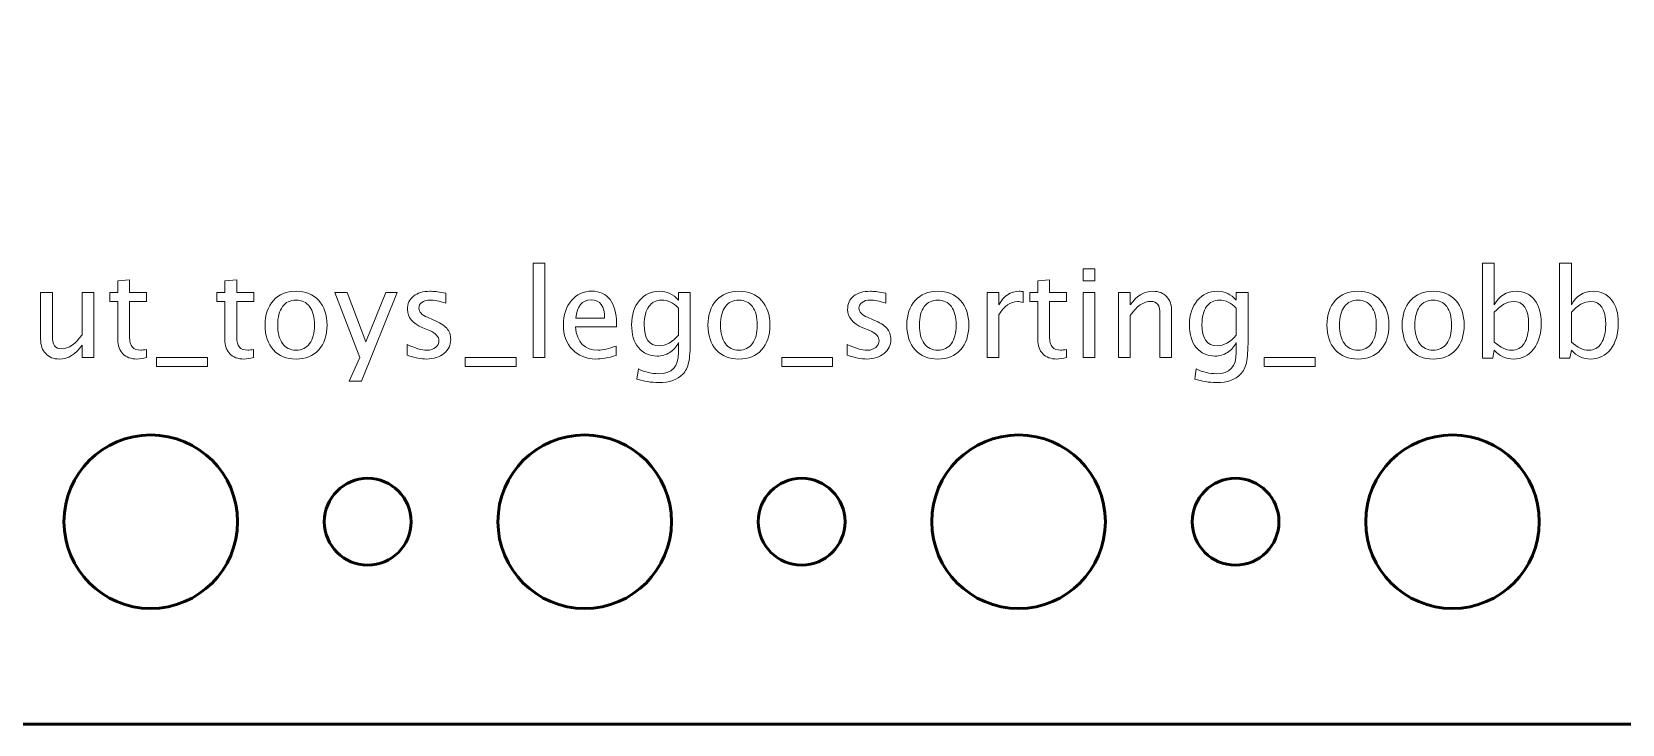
# Model space of a CAD drawing. Header units: centimetres. Extents: x -31.4 to 31.4, y -20.9 to 20.9.
# Drawn here: x -26.66 to -21.16, y -20.95 to -18.56 of the extents above; entities that cross this region are included whole.
import ezdxf

# ---------------------------------------------------------------- set-up
doc = ezdxf.new("R2010")
doc.units = ezdxf.units.CM
doc.header["$MEASUREMENT"] = 0
doc.layers.add('Layer 1', color=7, linetype='Continuous')

msp = doc.modelspace()

# ---------------------------------------------------------------- linework, layer by layer
at = {"layer": 'Layer 1', "lineweight": 53}
for points, knots in [([(-31.45, -20.45), (-31.45, -20.45), (-31.45, -0.55), (-31.45, -0.55), (-31.45, -0.55), (-31.45, -0.27386), (-31.22614, -0.05), (-30.95, -0.05), (-30.95, -0.05), (-30.95, -0.05), (-11.05, -0.05), (-11.05, -0.05), (-11.05, -0.05), (-10.77386, -0.05), (-10.55, -0.27386), (-10.55, -0.55), (-10.55, -0.55), (-10.55, -0.55), (-10.55, -20.45), (-10.55, -20.45), (-10.55, -20.45), (-10.55, -20.72614), (-10.77386, -20.95), (-11.05, -20.95), (-11.05, -20.95), (-11.05, -20.95), (-30.95, -20.95), (-30.95, -20.95), (-30.95, -20.95), (-31.22614, -20.95), (-31.45, -20.72614), (-31.45, -20.45)], [0, 0, 0, 0, 0.1111111, 0.1111111, 0.1111111, 0.1111111, 0.2222222, 0.2222222, 0.2222222, 0.2222222, 0.3333333, 0.3333333, 0.3333333, 0.3333333, 0.4444444, 0.4444444, 0.4444444, 0.4444444, 0.5555556, 0.5555556, 0.5555556, 0.5555556, 0.6666667, 0.6666667, 0.6666667, 0.6666667, 0.7777778, 0.7777778, 0.7777778, 0.7777778, 1, 1, 1, 1]), ([(-26.55, -20.25), (-26.55, -20.08431), (-26.41569, -19.95), (-26.25, -19.95), (-26.25, -19.95), (-26.08431, -19.95), (-25.95, -20.08431), (-25.95, -20.25), (-25.95, -20.25), (-25.95, -20.41569), (-26.08431, -20.55), (-26.25, -20.55), (-26.25, -20.55), (-26.41569, -20.55), (-26.55, -20.41569), (-26.55, -20.25)], [0, 0, 0, 0, 0.2, 0.2, 0.2, 0.2, 0.4, 0.4, 0.4, 0.4, 0.6, 0.6, 0.6, 0.6, 1, 1, 1, 1]), ([(-25.05, -20.25), (-25.05, -20.08431), (-24.91569, -19.95), (-24.75, -19.95), (-24.75, -19.95), (-24.58431, -19.95), (-24.45, -20.08431), (-24.45, -20.25), (-24.45, -20.25), (-24.45, -20.41569), (-24.58431, -20.55), (-24.75, -20.55), (-24.75, -20.55), (-24.91569, -20.55), (-25.05, -20.41569), (-25.05, -20.25)], [0, 0, 0, 0, 0.2, 0.2, 0.2, 0.2, 0.4, 0.4, 0.4, 0.4, 0.6, 0.6, 0.6, 0.6, 1, 1, 1, 1]), ([(-23.55, -20.25), (-23.55, -20.08431), (-23.41569, -19.95), (-23.25, -19.95), (-23.25, -19.95), (-23.08431, -19.95), (-22.95, -20.08431), (-22.95, -20.25), (-22.95, -20.25), (-22.95, -20.41569), (-23.08431, -20.55), (-23.25, -20.55), (-23.25, -20.55), (-23.41569, -20.55), (-23.55, -20.41569), (-23.55, -20.25)], [0, 0, 0, 0, 0.2, 0.2, 0.2, 0.2, 0.4, 0.4, 0.4, 0.4, 0.6, 0.6, 0.6, 0.6, 1, 1, 1, 1]), ([(-22.05, -20.25), (-22.05, -20.08431), (-21.91569, -19.95), (-21.75, -19.95), (-21.75, -19.95), (-21.58431, -19.95), (-21.45, -20.08431), (-21.45, -20.25), (-21.45, -20.25), (-21.45, -20.41569), (-21.58431, -20.55), (-21.75, -20.55), (-21.75, -20.55), (-21.91569, -20.55), (-22.05, -20.41569), (-22.05, -20.25)], [0, 0, 0, 0, 0.2, 0.2, 0.2, 0.2, 0.4, 0.4, 0.4, 0.4, 0.6, 0.6, 0.6, 0.6, 1, 1, 1, 1]), ([(-25.65, -20.25), (-25.65, -20.16716), (-25.58284, -20.1), (-25.5, -20.1), (-25.5, -20.1), (-25.41716, -20.1), (-25.35, -20.16716), (-25.35, -20.25), (-25.35, -20.25), (-25.35, -20.33284), (-25.41716, -20.4), (-25.5, -20.4), (-25.5, -20.4), (-25.58284, -20.4), (-25.65, -20.33284), (-25.65, -20.25)], [0, 0, 0, 0, 0.2, 0.2, 0.2, 0.2, 0.4, 0.4, 0.4, 0.4, 0.6, 0.6, 0.6, 0.6, 1, 1, 1, 1]), ([(-24.15, -20.25), (-24.15, -20.16716), (-24.08284, -20.1), (-24, -20.1), (-24, -20.1), (-23.91716, -20.1), (-23.85, -20.16716), (-23.85, -20.25), (-23.85, -20.25), (-23.85, -20.33284), (-23.91716, -20.4), (-24, -20.4), (-24, -20.4), (-24.08284, -20.4), (-24.15, -20.33284), (-24.15, -20.25)], [0, 0, 0, 0, 0.2, 0.2, 0.2, 0.2, 0.4, 0.4, 0.4, 0.4, 0.6, 0.6, 0.6, 0.6, 1, 1, 1, 1]), ([(-22.65, -20.25), (-22.65, -20.16716), (-22.58284, -20.1), (-22.5, -20.1), (-22.5, -20.1), (-22.41716, -20.1), (-22.35, -20.16716), (-22.35, -20.25), (-22.35, -20.25), (-22.35, -20.33284), (-22.41716, -20.4), (-22.5, -20.4), (-22.5, -20.4), (-22.58284, -20.4), (-22.65, -20.33284), (-22.65, -20.25)], [0, 0, 0, 0, 0.2, 0.2, 0.2, 0.2, 0.4, 0.4, 0.4, 0.4, 0.6, 0.6, 0.6, 0.6, 1, 1, 1, 1])]:
    msp.add_open_spline(points, degree=3, knots=knots, dxfattribs=at)
at = {"layer": 'Layer 1', "color": 5, "lineweight": 9}
for points, knots in [([(-24.92827, -19.68252), (-24.92827, -19.68252), (-24.92827, -19.35613), (-24.92827, -19.35613), (-24.92827, -19.35613), (-24.92827, -19.35613), (-24.88763, -19.35613), (-24.88763, -19.35613), (-24.88763, -19.35613), (-24.88763, -19.35613), (-24.88763, -19.68252), (-24.88763, -19.68252), (-24.88763, -19.68252), (-24.88763, -19.68252), (-24.92827, -19.68252), (-24.92827, -19.68252)], [0, 0, 0, 0, 0.2, 0.2, 0.2, 0.2, 0.4, 0.4, 0.4, 0.4, 0.6, 0.6, 0.6, 0.6, 1, 1, 1, 1]), ([(-23.02693, -19.41709), (-23.02693, -19.41709), (-23.02693, -19.37645), (-23.02693, -19.37645), (-23.02693, -19.37645), (-23.02693, -19.37645), (-22.98629, -19.37645), (-22.98629, -19.37645), (-22.98629, -19.37645), (-22.98629, -19.37645), (-22.98629, -19.41709), (-22.98629, -19.41709), (-22.98629, -19.41709), (-22.98629, -19.41709), (-23.02693, -19.41709), (-23.02693, -19.41709)], [0, 0, 0, 0, 0.2, 0.2, 0.2, 0.2, 0.4, 0.4, 0.4, 0.4, 0.6, 0.6, 0.6, 0.6, 1, 1, 1, 1]), ([(-21.64608, -19.68506), (-21.64608, -19.68506), (-21.64608, -19.35613), (-21.64608, -19.35613), (-21.64608, -19.35613), (-21.64608, -19.35613), (-21.60544, -19.35613), (-21.60544, -19.35613), (-21.60544, -19.35613), (-21.60544, -19.35613), (-21.60544, -19.50056), (-21.60544, -19.50056), (-21.60544, -19.50056), (-21.58879, -19.46916), (-21.56374, -19.4535), (-21.53037, -19.4535), (-21.53037, -19.4535), (-21.50335, -19.4535), (-21.48211, -19.46331), (-21.46659, -19.48299), (-21.46659, -19.48299), (-21.45107, -19.50268), (-21.44331, -19.52956), (-21.44331, -19.56363), (-21.44331, -19.56363), (-21.44331, -19.60075), (-21.45212, -19.63073), (-21.46969, -19.65345), (-21.46969, -19.65345), (-21.48726, -19.67624), (-21.5104, -19.6876), (-21.53905, -19.6876), (-21.53905, -19.6876), (-21.56565, -19.6876), (-21.5878, -19.67744), (-21.60544, -19.65705), (-21.60544, -19.65705), (-21.60544, -19.65705), (-21.61038, -19.68506), (-21.61038, -19.68506), (-21.61038, -19.68506), (-21.61038, -19.68506), (-21.64608, -19.68506), (-21.64608, -19.68506)], [0, 0, 0, 0, 0.0833333, 0.0833333, 0.0833333, 0.0833333, 0.1666667, 0.1666667, 0.1666667, 0.1666667, 0.25, 0.25, 0.25, 0.25, 0.3333333, 0.3333333, 0.3333333, 0.3333333, 0.4166667, 0.4166667, 0.4166667, 0.4166667, 0.5, 0.5, 0.5, 0.5, 0.5833333, 0.5833333, 0.5833333, 0.5833333, 0.6666667, 0.6666667, 0.6666667, 0.6666667, 0.75, 0.75, 0.75, 0.75, 0.8333333, 0.8333333, 0.8333333, 0.8333333, 1, 1, 1, 1]), ([(-21.37966, -19.68506), (-21.37966, -19.68506), (-21.37966, -19.35613), (-21.37966, -19.35613), (-21.37966, -19.35613), (-21.37966, -19.35613), (-21.33902, -19.35613), (-21.33902, -19.35613), (-21.33902, -19.35613), (-21.33902, -19.35613), (-21.33902, -19.50056), (-21.33902, -19.50056), (-21.33902, -19.50056), (-21.32237, -19.46916), (-21.29732, -19.4535), (-21.26395, -19.4535), (-21.26395, -19.4535), (-21.23693, -19.4535), (-21.21569, -19.46331), (-21.20017, -19.48299), (-21.20017, -19.48299), (-21.18465, -19.50268), (-21.17689, -19.52956), (-21.17689, -19.56363), (-21.17689, -19.56363), (-21.17689, -19.60075), (-21.1857, -19.63073), (-21.20327, -19.65345), (-21.20327, -19.65345), (-21.22084, -19.67624), (-21.24398, -19.6876), (-21.27263, -19.6876), (-21.27263, -19.6876), (-21.29923, -19.6876), (-21.32138, -19.67744), (-21.33902, -19.65705), (-21.33902, -19.65705), (-21.33902, -19.65705), (-21.34396, -19.68506), (-21.34396, -19.68506), (-21.34396, -19.68506), (-21.34396, -19.68506), (-21.37966, -19.68506), (-21.37966, -19.68506)], [0, 0, 0, 0, 0.0833333, 0.0833333, 0.0833333, 0.0833333, 0.1666667, 0.1666667, 0.1666667, 0.1666667, 0.25, 0.25, 0.25, 0.25, 0.3333333, 0.3333333, 0.3333333, 0.3333333, 0.4166667, 0.4166667, 0.4166667, 0.4166667, 0.5, 0.5, 0.5, 0.5, 0.5833333, 0.5833333, 0.5833333, 0.5833333, 0.6666667, 0.6666667, 0.6666667, 0.6666667, 0.75, 0.75, 0.75, 0.75, 0.8333333, 0.8333333, 0.8333333, 0.8333333, 1, 1, 1, 1]), ([(-26.48756, -19.68252), (-26.48756, -19.68252), (-26.48756, -19.64033), (-26.48756, -19.64033), (-26.48756, -19.64033), (-26.50923, -19.67187), (-26.53554, -19.6876), (-26.56645, -19.6876), (-26.56645, -19.6876), (-26.58606, -19.6876), (-26.60165, -19.68146), (-26.61322, -19.66911), (-26.61322, -19.66911), (-26.62486, -19.65677), (-26.63065, -19.64019), (-26.63065, -19.61923), (-26.63065, -19.61923), (-26.63065, -19.61923), (-26.63065, -19.45816), (-26.63065, -19.45816), (-26.63065, -19.45816), (-26.63065, -19.45816), (-26.59001, -19.45816), (-26.59001, -19.45816), (-26.59001, -19.45816), (-26.59001, -19.45816), (-26.59001, -19.60597), (-26.59001, -19.60597), (-26.59001, -19.60597), (-26.59001, -19.62283), (-26.58754, -19.63475), (-26.58267, -19.64181), (-26.58267, -19.64181), (-26.57773, -19.64894), (-26.56955, -19.65246), (-26.55805, -19.65246), (-26.55805, -19.65246), (-26.53321, -19.65246), (-26.50965, -19.63617), (-26.48756, -19.6035), (-26.48756, -19.6035), (-26.48756, -19.6035), (-26.48756, -19.45816), (-26.48756, -19.45816), (-26.48756, -19.45816), (-26.48756, -19.45816), (-26.44693, -19.45816), (-26.44693, -19.45816), (-26.44693, -19.45816), (-26.44693, -19.45816), (-26.44693, -19.68252), (-26.44693, -19.68252), (-26.44693, -19.68252), (-26.44693, -19.68252), (-26.48756, -19.68252), (-26.48756, -19.68252)], [0, 0, 0, 0, 0.0666667, 0.0666667, 0.0666667, 0.0666667, 0.1333333, 0.1333333, 0.1333333, 0.1333333, 0.2, 0.2, 0.2, 0.2, 0.2666667, 0.2666667, 0.2666667, 0.2666667, 0.3333333, 0.3333333, 0.3333333, 0.3333333, 0.4, 0.4, 0.4, 0.4, 0.4666667, 0.4666667, 0.4666667, 0.4666667, 0.5333333, 0.5333333, 0.5333333, 0.5333333, 0.6, 0.6, 0.6, 0.6, 0.6666667, 0.6666667, 0.6666667, 0.6666667, 0.7333333, 0.7333333, 0.7333333, 0.7333333, 0.8, 0.8, 0.8, 0.8, 0.8666667, 0.8666667, 0.8666667, 0.8666667, 1, 1, 1, 1]), ([(-26.26503, -19.68245), (-26.27759, -19.68591), (-26.28853, -19.6876), (-26.29777, -19.6876), (-26.29777, -19.6876), (-26.31851, -19.6876), (-26.33467, -19.68167), (-26.34624, -19.66982), (-26.34624, -19.66982), (-26.35788, -19.65797), (-26.36367, -19.64153), (-26.36367, -19.62043), (-26.36367, -19.62043), (-26.36367, -19.62043), (-26.36367, -19.48863), (-26.36367, -19.48863), (-26.36367, -19.48863), (-26.36367, -19.48863), (-26.39175, -19.48863), (-26.39175, -19.48863), (-26.39175, -19.48863), (-26.39175, -19.48863), (-26.39175, -19.45816), (-26.39175, -19.45816), (-26.39175, -19.45816), (-26.39175, -19.45816), (-26.36367, -19.45816), (-26.36367, -19.45816), (-26.36367, -19.45816), (-26.36367, -19.45816), (-26.36367, -19.41759), (-26.36367, -19.41759), (-26.36367, -19.41759), (-26.36367, -19.41759), (-26.32303, -19.41371), (-26.32303, -19.41371), (-26.32303, -19.41371), (-26.32303, -19.41371), (-26.32303, -19.45816), (-26.32303, -19.45816), (-26.32303, -19.45816), (-26.32303, -19.45816), (-26.26418, -19.45816), (-26.26418, -19.45816), (-26.26418, -19.45816), (-26.26418, -19.45816), (-26.26418, -19.48863), (-26.26418, -19.48863), (-26.26418, -19.48863), (-26.26418, -19.48863), (-26.32303, -19.48863), (-26.32303, -19.48863), (-26.32303, -19.48863), (-26.32303, -19.48863), (-26.32303, -19.61309), (-26.32303, -19.61309), (-26.32303, -19.61309), (-26.32303, -19.64244), (-26.31026, -19.65712), (-26.28479, -19.65712), (-26.28479, -19.65712), (-26.27935, -19.65712), (-26.27279, -19.6562), (-26.26503, -19.65444), (-26.26503, -19.65444), (-26.26503, -19.65444), (-26.26503, -19.68245), (-26.26503, -19.68245)], [0, 0, 0, 0, 0.0555556, 0.0555556, 0.0555556, 0.0555556, 0.1111111, 0.1111111, 0.1111111, 0.1111111, 0.1666667, 0.1666667, 0.1666667, 0.1666667, 0.2222222, 0.2222222, 0.2222222, 0.2222222, 0.2777778, 0.2777778, 0.2777778, 0.2777778, 0.3333333, 0.3333333, 0.3333333, 0.3333333, 0.3888889, 0.3888889, 0.3888889, 0.3888889, 0.4444444, 0.4444444, 0.4444444, 0.4444444, 0.5, 0.5, 0.5, 0.5, 0.5555556, 0.5555556, 0.5555556, 0.5555556, 0.6111111, 0.6111111, 0.6111111, 0.6111111, 0.6666667, 0.6666667, 0.6666667, 0.6666667, 0.7222222, 0.7222222, 0.7222222, 0.7222222, 0.7777778, 0.7777778, 0.7777778, 0.7777778, 0.8333333, 0.8333333, 0.8333333, 0.8333333, 0.8888889, 0.8888889, 0.8888889, 0.8888889, 1, 1, 1, 1]), ([(-25.89503, -19.68245), (-25.90759, -19.68591), (-25.91853, -19.6876), (-25.92777, -19.6876), (-25.92777, -19.6876), (-25.94851, -19.6876), (-25.96467, -19.68167), (-25.97624, -19.66982), (-25.97624, -19.66982), (-25.98788, -19.65797), (-25.99367, -19.64153), (-25.99367, -19.62043), (-25.99367, -19.62043), (-25.99367, -19.62043), (-25.99367, -19.48863), (-25.99367, -19.48863), (-25.99367, -19.48863), (-25.99367, -19.48863), (-26.02175, -19.48863), (-26.02175, -19.48863), (-26.02175, -19.48863), (-26.02175, -19.48863), (-26.02175, -19.45816), (-26.02175, -19.45816), (-26.02175, -19.45816), (-26.02175, -19.45816), (-25.99367, -19.45816), (-25.99367, -19.45816), (-25.99367, -19.45816), (-25.99367, -19.45816), (-25.99367, -19.41759), (-25.99367, -19.41759), (-25.99367, -19.41759), (-25.99367, -19.41759), (-25.95303, -19.41371), (-25.95303, -19.41371), (-25.95303, -19.41371), (-25.95303, -19.41371), (-25.95303, -19.45816), (-25.95303, -19.45816), (-25.95303, -19.45816), (-25.95303, -19.45816), (-25.89418, -19.45816), (-25.89418, -19.45816), (-25.89418, -19.45816), (-25.89418, -19.45816), (-25.89418, -19.48863), (-25.89418, -19.48863), (-25.89418, -19.48863), (-25.89418, -19.48863), (-25.95303, -19.48863), (-25.95303, -19.48863), (-25.95303, -19.48863), (-25.95303, -19.48863), (-25.95303, -19.61309), (-25.95303, -19.61309), (-25.95303, -19.61309), (-25.95303, -19.64244), (-25.94026, -19.65712), (-25.91479, -19.65712), (-25.91479, -19.65712), (-25.90935, -19.65712), (-25.90279, -19.6562), (-25.89503, -19.65444), (-25.89503, -19.65444), (-25.89503, -19.65444), (-25.89503, -19.68245), (-25.89503, -19.68245)], [0, 0, 0, 0, 0.0555556, 0.0555556, 0.0555556, 0.0555556, 0.1111111, 0.1111111, 0.1111111, 0.1111111, 0.1666667, 0.1666667, 0.1666667, 0.1666667, 0.2222222, 0.2222222, 0.2222222, 0.2222222, 0.2777778, 0.2777778, 0.2777778, 0.2777778, 0.3333333, 0.3333333, 0.3333333, 0.3333333, 0.3888889, 0.3888889, 0.3888889, 0.3888889, 0.4444444, 0.4444444, 0.4444444, 0.4444444, 0.5, 0.5, 0.5, 0.5, 0.5555556, 0.5555556, 0.5555556, 0.5555556, 0.6111111, 0.6111111, 0.6111111, 0.6111111, 0.6666667, 0.6666667, 0.6666667, 0.6666667, 0.7222222, 0.7222222, 0.7222222, 0.7222222, 0.7777778, 0.7777778, 0.7777778, 0.7777778, 0.8333333, 0.8333333, 0.8333333, 0.8333333, 0.8888889, 0.8888889, 0.8888889, 0.8888889, 1, 1, 1, 1]), ([(-25.74771, -19.6876), (-25.78066, -19.6876), (-25.80676, -19.67709), (-25.82595, -19.65606), (-25.82595, -19.65606), (-25.84521, -19.63504), (-25.85481, -19.60646), (-25.85481, -19.57041), (-25.85481, -19.57041), (-25.85481, -19.53443), (-25.84521, -19.50592), (-25.82595, -19.48497), (-25.82595, -19.48497), (-25.80676, -19.46401), (-25.78066, -19.4535), (-25.74771, -19.4535), (-25.74771, -19.4535), (-25.71476, -19.4535), (-25.68865, -19.46401), (-25.66946, -19.48497), (-25.66946, -19.48497), (-25.6502, -19.50592), (-25.64061, -19.53443), (-25.64061, -19.57041), (-25.64061, -19.57041), (-25.64061, -19.60646), (-25.6502, -19.63504), (-25.66946, -19.65606), (-25.66946, -19.65606), (-25.68865, -19.67709), (-25.71476, -19.6876), (-25.74771, -19.6876)], [0, 0, 0, 0, 0.1111111, 0.1111111, 0.1111111, 0.1111111, 0.2222222, 0.2222222, 0.2222222, 0.2222222, 0.3333333, 0.3333333, 0.3333333, 0.3333333, 0.4444444, 0.4444444, 0.4444444, 0.4444444, 0.5555556, 0.5555556, 0.5555556, 0.5555556, 0.6666667, 0.6666667, 0.6666667, 0.6666667, 0.7777778, 0.7777778, 0.7777778, 0.7777778, 1, 1, 1, 1]), ([(-25.5637, -19.76422), (-25.5637, -19.76422), (-25.52729, -19.6828), (-25.52729, -19.6828), (-25.52729, -19.6828), (-25.52729, -19.6828), (-25.61421, -19.45816), (-25.61421, -19.45816), (-25.61421, -19.45816), (-25.61421, -19.45816), (-25.57061, -19.45816), (-25.57061, -19.45816), (-25.57061, -19.45816), (-25.57061, -19.45816), (-25.50598, -19.62805), (-25.50598, -19.62805), (-25.50598, -19.62805), (-25.50598, -19.62805), (-25.43705, -19.45816), (-25.43705, -19.45816), (-25.43705, -19.45816), (-25.43705, -19.45816), (-25.39874, -19.45816), (-25.39874, -19.45816), (-25.39874, -19.45816), (-25.39874, -19.45816), (-25.52136, -19.76422), (-25.52136, -19.76422), (-25.52136, -19.76422), (-25.52136, -19.76422), (-25.5637, -19.76422), (-25.5637, -19.76422)], [0, 0, 0, 0, 0.1111111, 0.1111111, 0.1111111, 0.1111111, 0.2222222, 0.2222222, 0.2222222, 0.2222222, 0.3333333, 0.3333333, 0.3333333, 0.3333333, 0.4444444, 0.4444444, 0.4444444, 0.4444444, 0.5555556, 0.5555556, 0.5555556, 0.5555556, 0.6666667, 0.6666667, 0.6666667, 0.6666667, 0.7777778, 0.7777778, 0.7777778, 0.7777778, 1, 1, 1, 1]), ([(-25.36381, -19.67448), (-25.36381, -19.67448), (-25.36381, -19.63722), (-25.36381, -19.63722), (-25.36381, -19.63722), (-25.33721, -19.65049), (-25.31414, -19.65712), (-25.29446, -19.65712), (-25.29446, -19.65712), (-25.28275, -19.65712), (-25.27301, -19.65395), (-25.26532, -19.6476), (-25.26532, -19.6476), (-25.25763, -19.64132), (-25.25375, -19.63341), (-25.25375, -19.62389), (-25.25375, -19.62389), (-25.25375, -19.60999), (-25.26454, -19.59849), (-25.28613, -19.58939), (-25.28613, -19.58939), (-25.28613, -19.58939), (-25.30991, -19.5793), (-25.30991, -19.5793), (-25.30991, -19.5793), (-25.34498, -19.56476), (-25.36254, -19.54374), (-25.36254, -19.51643), (-25.36254, -19.51643), (-25.36254, -19.49689), (-25.35563, -19.48151), (-25.3418, -19.47029), (-25.3418, -19.47029), (-25.32797, -19.45907), (-25.30899, -19.4535), (-25.28493, -19.4535), (-25.28493, -19.4535), (-25.27244, -19.4535), (-25.25692, -19.45519), (-25.23851, -19.45865), (-25.23851, -19.45865), (-25.23851, -19.45865), (-25.23004, -19.46027), (-25.23004, -19.46027), (-25.23004, -19.46027), (-25.23004, -19.46027), (-25.23004, -19.49414), (-25.23004, -19.49414), (-25.23004, -19.49414), (-25.25269, -19.48736), (-25.27075, -19.48398), (-25.28423, -19.48398), (-25.28423, -19.48398), (-25.29608, -19.48398), (-25.30546, -19.48659), (-25.31259, -19.49174), (-25.31259, -19.49174), (-25.31965, -19.49689), (-25.32317, -19.5038), (-25.32317, -19.51248), (-25.32317, -19.51248), (-25.32317, -19.52469), (-25.3133, -19.53506), (-25.29347, -19.54346), (-25.29347, -19.54346), (-25.29347, -19.54346), (-25.27393, -19.55171), (-25.27393, -19.55171), (-25.27393, -19.55171), (-25.25177, -19.56102), (-25.23611, -19.5709), (-25.22694, -19.58127), (-25.22694, -19.58127), (-25.21769, -19.59165), (-25.21311, -19.60463), (-25.21311, -19.62015), (-25.21311, -19.62015), (-25.21311, -19.63983), (-25.22087, -19.65599), (-25.23646, -19.66862), (-25.23646, -19.66862), (-25.25198, -19.68125), (-25.27188, -19.6876), (-25.29608, -19.6876), (-25.29608, -19.6876), (-25.31471, -19.6876), (-25.33721, -19.68323), (-25.36381, -19.67448)], [0, 0, 0, 0, 0.0434783, 0.0434783, 0.0434783, 0.0434783, 0.0869565, 0.0869565, 0.0869565, 0.0869565, 0.1304348, 0.1304348, 0.1304348, 0.1304348, 0.173913, 0.173913, 0.173913, 0.173913, 0.2173913, 0.2173913, 0.2173913, 0.2173913, 0.2608696, 0.2608696, 0.2608696, 0.2608696, 0.3043478, 0.3043478, 0.3043478, 0.3043478, 0.3478261, 0.3478261, 0.3478261, 0.3478261, 0.3913043, 0.3913043, 0.3913043, 0.3913043, 0.4347826, 0.4347826, 0.4347826, 0.4347826, 0.4782609, 0.4782609, 0.4782609, 0.4782609, 0.5217391, 0.5217391, 0.5217391, 0.5217391, 0.5652174, 0.5652174, 0.5652174, 0.5652174, 0.6086957, 0.6086957, 0.6086957, 0.6086957, 0.6521739, 0.6521739, 0.6521739, 0.6521739, 0.6956522, 0.6956522, 0.6956522, 0.6956522, 0.7391304, 0.7391304, 0.7391304, 0.7391304, 0.7826087, 0.7826087, 0.7826087, 0.7826087, 0.826087, 0.826087, 0.826087, 0.826087, 0.8695652, 0.8695652, 0.8695652, 0.8695652, 0.9130435, 0.9130435, 0.9130435, 0.9130435, 1, 1, 1, 1]), ([(-24.64125, -19.67532), (-24.66856, -19.68351), (-24.69191, -19.6876), (-24.71139, -19.6876), (-24.71139, -19.6876), (-24.74462, -19.6876), (-24.77164, -19.67659), (-24.79245, -19.65465), (-24.79245, -19.65465), (-24.81327, -19.63271), (-24.82371, -19.60427), (-24.82371, -19.56928), (-24.82371, -19.56928), (-24.82371, -19.53534), (-24.81454, -19.50747), (-24.79612, -19.48567), (-24.79612, -19.48567), (-24.77771, -19.46394), (-24.75414, -19.45308), (-24.72543, -19.45308), (-24.72543, -19.45308), (-24.69826, -19.45308), (-24.67724, -19.46274), (-24.66242, -19.48207), (-24.66242, -19.48207), (-24.6476, -19.50141), (-24.6402, -19.52878), (-24.6402, -19.56427), (-24.6402, -19.56427), (-24.6402, -19.56427), (-24.64041, -19.57669), (-24.64041, -19.57669), (-24.64041, -19.57669), (-24.64041, -19.57669), (-24.78222, -19.57669), (-24.78222, -19.57669), (-24.78222, -19.57669), (-24.7763, -19.63031), (-24.75012, -19.65712), (-24.70377, -19.65712), (-24.70377, -19.65712), (-24.68676, -19.65712), (-24.66595, -19.65232), (-24.64125, -19.64273), (-24.64125, -19.64273), (-24.64125, -19.64273), (-24.64125, -19.67532), (-24.64125, -19.67532)], [0, 0, 0, 0, 0.0769231, 0.0769231, 0.0769231, 0.0769231, 0.1538462, 0.1538462, 0.1538462, 0.1538462, 0.2307692, 0.2307692, 0.2307692, 0.2307692, 0.3076923, 0.3076923, 0.3076923, 0.3076923, 0.3846154, 0.3846154, 0.3846154, 0.3846154, 0.4615385, 0.4615385, 0.4615385, 0.4615385, 0.5384615, 0.5384615, 0.5384615, 0.5384615, 0.6153846, 0.6153846, 0.6153846, 0.6153846, 0.6923077, 0.6923077, 0.6923077, 0.6923077, 0.7692308, 0.7692308, 0.7692308, 0.7692308, 0.8461538, 0.8461538, 0.8461538, 0.8461538, 1, 1, 1, 1]), ([(-24.56921, -19.75703), (-24.56921, -19.75703), (-24.56442, -19.72189), (-24.56442, -19.72189), (-24.56442, -19.72189), (-24.54085, -19.7329), (-24.5175, -19.7384), (-24.49443, -19.7384), (-24.49443, -19.7384), (-24.44864, -19.7384), (-24.4257, -19.71413), (-24.4257, -19.66566), (-24.4257, -19.66566), (-24.4257, -19.66566), (-24.4257, -19.63038), (-24.4257, -19.63038), (-24.4257, -19.63038), (-24.43276, -19.64527), (-24.44278, -19.65677), (-24.45583, -19.66502), (-24.45583, -19.66502), (-24.46888, -19.67328), (-24.48342, -19.67744), (-24.49943, -19.67744), (-24.49943, -19.67744), (-24.5266, -19.67744), (-24.54812, -19.6677), (-24.56399, -19.64823), (-24.56399, -19.64823), (-24.57987, -19.62876), (-24.58784, -19.60237), (-24.58784, -19.56907), (-24.58784, -19.56907), (-24.58784, -19.53499), (-24.57881, -19.50719), (-24.56075, -19.48567), (-24.56075, -19.48567), (-24.54261, -19.46422), (-24.51926, -19.4535), (-24.49054, -19.4535), (-24.49054, -19.4535), (-24.46543, -19.4535), (-24.44377, -19.46366), (-24.4257, -19.48405), (-24.4257, -19.48405), (-24.4257, -19.48405), (-24.4257, -19.45816), (-24.4257, -19.45816), (-24.4257, -19.45816), (-24.4257, -19.45816), (-24.38507, -19.45816), (-24.38507, -19.45816), (-24.38507, -19.45816), (-24.38507, -19.45816), (-24.38507, -19.62128), (-24.38507, -19.62128), (-24.38507, -19.62128), (-24.38507, -19.65634), (-24.3869, -19.68231), (-24.39057, -19.69917), (-24.39057, -19.69917), (-24.39417, -19.71603), (-24.40108, -19.72986), (-24.4111, -19.74059), (-24.4111, -19.74059), (-24.42888, -19.75942), (-24.45668, -19.76888), (-24.49443, -19.76888), (-24.49443, -19.76888), (-24.52032, -19.76888), (-24.54522, -19.76493), (-24.56921, -19.75703)], [0, 0, 0, 0, 0.0526316, 0.0526316, 0.0526316, 0.0526316, 0.1052632, 0.1052632, 0.1052632, 0.1052632, 0.1578947, 0.1578947, 0.1578947, 0.1578947, 0.2105263, 0.2105263, 0.2105263, 0.2105263, 0.2631579, 0.2631579, 0.2631579, 0.2631579, 0.3157895, 0.3157895, 0.3157895, 0.3157895, 0.3684211, 0.3684211, 0.3684211, 0.3684211, 0.4210526, 0.4210526, 0.4210526, 0.4210526, 0.4736842, 0.4736842, 0.4736842, 0.4736842, 0.5263158, 0.5263158, 0.5263158, 0.5263158, 0.5789474, 0.5789474, 0.5789474, 0.5789474, 0.6315789, 0.6315789, 0.6315789, 0.6315789, 0.6842105, 0.6842105, 0.6842105, 0.6842105, 0.7368421, 0.7368421, 0.7368421, 0.7368421, 0.7894737, 0.7894737, 0.7894737, 0.7894737, 0.8421053, 0.8421053, 0.8421053, 0.8421053, 0.8947368, 0.8947368, 0.8947368, 0.8947368, 1, 1, 1, 1]), ([(-24.21679, -19.6876), (-24.24974, -19.6876), (-24.27584, -19.67709), (-24.29503, -19.65606), (-24.29503, -19.65606), (-24.31429, -19.63504), (-24.32389, -19.60646), (-24.32389, -19.57041), (-24.32389, -19.57041), (-24.32389, -19.53443), (-24.31429, -19.50592), (-24.29503, -19.48497), (-24.29503, -19.48497), (-24.27584, -19.46401), (-24.24974, -19.4535), (-24.21679, -19.4535), (-24.21679, -19.4535), (-24.18384, -19.4535), (-24.15773, -19.46401), (-24.13854, -19.48497), (-24.13854, -19.48497), (-24.11928, -19.50592), (-24.10969, -19.53443), (-24.10969, -19.57041), (-24.10969, -19.57041), (-24.10969, -19.60646), (-24.11928, -19.63504), (-24.13854, -19.65606), (-24.13854, -19.65606), (-24.15773, -19.67709), (-24.18384, -19.6876), (-24.21679, -19.6876)], [0, 0, 0, 0, 0.1111111, 0.1111111, 0.1111111, 0.1111111, 0.2222222, 0.2222222, 0.2222222, 0.2222222, 0.3333333, 0.3333333, 0.3333333, 0.3333333, 0.4444444, 0.4444444, 0.4444444, 0.4444444, 0.5555556, 0.5555556, 0.5555556, 0.5555556, 0.6666667, 0.6666667, 0.6666667, 0.6666667, 0.7777778, 0.7777778, 0.7777778, 0.7777778, 1, 1, 1, 1]), ([(-23.84241, -19.67448), (-23.84241, -19.67448), (-23.84241, -19.63722), (-23.84241, -19.63722), (-23.84241, -19.63722), (-23.81581, -19.65049), (-23.79274, -19.65712), (-23.77306, -19.65712), (-23.77306, -19.65712), (-23.76135, -19.65712), (-23.75161, -19.65395), (-23.74392, -19.6476), (-23.74392, -19.6476), (-23.73623, -19.64132), (-23.73235, -19.63341), (-23.73235, -19.62389), (-23.73235, -19.62389), (-23.73235, -19.60999), (-23.74314, -19.59849), (-23.76473, -19.58939), (-23.76473, -19.58939), (-23.76473, -19.58939), (-23.78851, -19.5793), (-23.78851, -19.5793), (-23.78851, -19.5793), (-23.82358, -19.56476), (-23.84114, -19.54374), (-23.84114, -19.51643), (-23.84114, -19.51643), (-23.84114, -19.49689), (-23.83423, -19.48151), (-23.8204, -19.47029), (-23.8204, -19.47029), (-23.80657, -19.45907), (-23.78759, -19.4535), (-23.76353, -19.4535), (-23.76353, -19.4535), (-23.75104, -19.4535), (-23.73552, -19.45519), (-23.71711, -19.45865), (-23.71711, -19.45865), (-23.71711, -19.45865), (-23.70864, -19.46027), (-23.70864, -19.46027), (-23.70864, -19.46027), (-23.70864, -19.46027), (-23.70864, -19.49414), (-23.70864, -19.49414), (-23.70864, -19.49414), (-23.73129, -19.48736), (-23.74935, -19.48398), (-23.76283, -19.48398), (-23.76283, -19.48398), (-23.77468, -19.48398), (-23.78406, -19.48659), (-23.79119, -19.49174), (-23.79119, -19.49174), (-23.79825, -19.49689), (-23.80177, -19.5038), (-23.80177, -19.51248), (-23.80177, -19.51248), (-23.80177, -19.52469), (-23.7919, -19.53506), (-23.77207, -19.54346), (-23.77207, -19.54346), (-23.77207, -19.54346), (-23.75253, -19.55171), (-23.75253, -19.55171), (-23.75253, -19.55171), (-23.73037, -19.56102), (-23.71471, -19.5709), (-23.70554, -19.58127), (-23.70554, -19.58127), (-23.69629, -19.59165), (-23.69171, -19.60463), (-23.69171, -19.62015), (-23.69171, -19.62015), (-23.69171, -19.63983), (-23.69947, -19.65599), (-23.71506, -19.66862), (-23.71506, -19.66862), (-23.73058, -19.68125), (-23.75048, -19.6876), (-23.77468, -19.6876), (-23.77468, -19.6876), (-23.79331, -19.6876), (-23.81581, -19.68323), (-23.84241, -19.67448)], [0, 0, 0, 0, 0.0434783, 0.0434783, 0.0434783, 0.0434783, 0.0869565, 0.0869565, 0.0869565, 0.0869565, 0.1304348, 0.1304348, 0.1304348, 0.1304348, 0.173913, 0.173913, 0.173913, 0.173913, 0.2173913, 0.2173913, 0.2173913, 0.2173913, 0.2608696, 0.2608696, 0.2608696, 0.2608696, 0.3043478, 0.3043478, 0.3043478, 0.3043478, 0.3478261, 0.3478261, 0.3478261, 0.3478261, 0.3913043, 0.3913043, 0.3913043, 0.3913043, 0.4347826, 0.4347826, 0.4347826, 0.4347826, 0.4782609, 0.4782609, 0.4782609, 0.4782609, 0.5217391, 0.5217391, 0.5217391, 0.5217391, 0.5652174, 0.5652174, 0.5652174, 0.5652174, 0.6086957, 0.6086957, 0.6086957, 0.6086957, 0.6521739, 0.6521739, 0.6521739, 0.6521739, 0.6956522, 0.6956522, 0.6956522, 0.6956522, 0.7391304, 0.7391304, 0.7391304, 0.7391304, 0.7826087, 0.7826087, 0.7826087, 0.7826087, 0.826087, 0.826087, 0.826087, 0.826087, 0.8695652, 0.8695652, 0.8695652, 0.8695652, 0.9130435, 0.9130435, 0.9130435, 0.9130435, 1, 1, 1, 1]), ([(-23.52922, -19.6876), (-23.56217, -19.6876), (-23.58827, -19.67709), (-23.60746, -19.65606), (-23.60746, -19.65606), (-23.62672, -19.63504), (-23.63632, -19.60646), (-23.63632, -19.57041), (-23.63632, -19.57041), (-23.63632, -19.53443), (-23.62672, -19.50592), (-23.60746, -19.48497), (-23.60746, -19.48497), (-23.58827, -19.46401), (-23.56217, -19.4535), (-23.52922, -19.4535), (-23.52922, -19.4535), (-23.49627, -19.4535), (-23.47016, -19.46401), (-23.45097, -19.48497), (-23.45097, -19.48497), (-23.43171, -19.50592), (-23.42212, -19.53443), (-23.42212, -19.57041), (-23.42212, -19.57041), (-23.42212, -19.60646), (-23.43171, -19.63504), (-23.45097, -19.65606), (-23.45097, -19.65606), (-23.47016, -19.67709), (-23.49627, -19.6876), (-23.52922, -19.6876)], [0, 0, 0, 0, 0.1111111, 0.1111111, 0.1111111, 0.1111111, 0.2222222, 0.2222222, 0.2222222, 0.2222222, 0.3333333, 0.3333333, 0.3333333, 0.3333333, 0.4444444, 0.4444444, 0.4444444, 0.4444444, 0.5555556, 0.5555556, 0.5555556, 0.5555556, 0.6666667, 0.6666667, 0.6666667, 0.6666667, 0.7777778, 0.7777778, 0.7777778, 0.7777778, 1, 1, 1, 1]), ([(-23.35847, -19.68252), (-23.35847, -19.68252), (-23.35847, -19.45816), (-23.35847, -19.45816), (-23.35847, -19.45816), (-23.35847, -19.45816), (-23.31783, -19.45816), (-23.31783, -19.45816), (-23.31783, -19.45816), (-23.31783, -19.45816), (-23.31783, -19.50056), (-23.31783, -19.50056), (-23.31783, -19.50056), (-23.30167, -19.46916), (-23.27825, -19.4535), (-23.24749, -19.4535), (-23.24749, -19.4535), (-23.24332, -19.4535), (-23.23895, -19.45385), (-23.23443, -19.45456), (-23.23443, -19.45456), (-23.23443, -19.45456), (-23.23443, -19.49259), (-23.23443, -19.49259), (-23.23443, -19.49259), (-23.24149, -19.49026), (-23.2477, -19.48906), (-23.25306, -19.48906), (-23.25306, -19.48906), (-23.27888, -19.48906), (-23.30047, -19.5043), (-23.31783, -19.53485), (-23.31783, -19.53485), (-23.31783, -19.53485), (-23.31783, -19.68252), (-23.31783, -19.68252), (-23.31783, -19.68252), (-23.31783, -19.68252), (-23.35847, -19.68252), (-23.35847, -19.68252)], [0, 0, 0, 0, 0.0909091, 0.0909091, 0.0909091, 0.0909091, 0.1818182, 0.1818182, 0.1818182, 0.1818182, 0.2727273, 0.2727273, 0.2727273, 0.2727273, 0.3636364, 0.3636364, 0.3636364, 0.3636364, 0.4545455, 0.4545455, 0.4545455, 0.4545455, 0.5454545, 0.5454545, 0.5454545, 0.5454545, 0.6363636, 0.6363636, 0.6363636, 0.6363636, 0.7272727, 0.7272727, 0.7272727, 0.7272727, 0.8181818, 0.8181818, 0.8181818, 0.8181818, 1, 1, 1, 1]), ([(-23.08493, -19.68245), (-23.09749, -19.68591), (-23.10843, -19.6876), (-23.11767, -19.6876), (-23.11767, -19.6876), (-23.13841, -19.6876), (-23.15457, -19.68167), (-23.16614, -19.66982), (-23.16614, -19.66982), (-23.17778, -19.65797), (-23.18357, -19.64153), (-23.18357, -19.62043), (-23.18357, -19.62043), (-23.18357, -19.62043), (-23.18357, -19.48863), (-23.18357, -19.48863), (-23.18357, -19.48863), (-23.18357, -19.48863), (-23.21165, -19.48863), (-23.21165, -19.48863), (-23.21165, -19.48863), (-23.21165, -19.48863), (-23.21165, -19.45816), (-23.21165, -19.45816), (-23.21165, -19.45816), (-23.21165, -19.45816), (-23.18357, -19.45816), (-23.18357, -19.45816), (-23.18357, -19.45816), (-23.18357, -19.45816), (-23.18357, -19.41759), (-23.18357, -19.41759), (-23.18357, -19.41759), (-23.18357, -19.41759), (-23.14293, -19.41371), (-23.14293, -19.41371), (-23.14293, -19.41371), (-23.14293, -19.41371), (-23.14293, -19.45816), (-23.14293, -19.45816), (-23.14293, -19.45816), (-23.14293, -19.45816), (-23.08408, -19.45816), (-23.08408, -19.45816), (-23.08408, -19.45816), (-23.08408, -19.45816), (-23.08408, -19.48863), (-23.08408, -19.48863), (-23.08408, -19.48863), (-23.08408, -19.48863), (-23.14293, -19.48863), (-23.14293, -19.48863), (-23.14293, -19.48863), (-23.14293, -19.48863), (-23.14293, -19.61309), (-23.14293, -19.61309), (-23.14293, -19.61309), (-23.14293, -19.64244), (-23.13016, -19.65712), (-23.10469, -19.65712), (-23.10469, -19.65712), (-23.09925, -19.65712), (-23.09269, -19.6562), (-23.08493, -19.65444), (-23.08493, -19.65444), (-23.08493, -19.65444), (-23.08493, -19.68245), (-23.08493, -19.68245)], [0, 0, 0, 0, 0.0555556, 0.0555556, 0.0555556, 0.0555556, 0.1111111, 0.1111111, 0.1111111, 0.1111111, 0.1666667, 0.1666667, 0.1666667, 0.1666667, 0.2222222, 0.2222222, 0.2222222, 0.2222222, 0.2777778, 0.2777778, 0.2777778, 0.2777778, 0.3333333, 0.3333333, 0.3333333, 0.3333333, 0.3888889, 0.3888889, 0.3888889, 0.3888889, 0.4444444, 0.4444444, 0.4444444, 0.4444444, 0.5, 0.5, 0.5, 0.5, 0.5555556, 0.5555556, 0.5555556, 0.5555556, 0.6111111, 0.6111111, 0.6111111, 0.6111111, 0.6666667, 0.6666667, 0.6666667, 0.6666667, 0.7222222, 0.7222222, 0.7222222, 0.7222222, 0.7777778, 0.7777778, 0.7777778, 0.7777778, 0.8333333, 0.8333333, 0.8333333, 0.8333333, 0.8888889, 0.8888889, 0.8888889, 0.8888889, 1, 1, 1, 1]), ([(-23.02693, -19.68252), (-23.02693, -19.68252), (-23.02693, -19.45816), (-23.02693, -19.45816), (-23.02693, -19.45816), (-23.02693, -19.45816), (-22.98629, -19.45816), (-22.98629, -19.45816), (-22.98629, -19.45816), (-22.98629, -19.45816), (-22.98629, -19.68252), (-22.98629, -19.68252), (-22.98629, -19.68252), (-22.98629, -19.68252), (-23.02693, -19.68252), (-23.02693, -19.68252)], [0, 0, 0, 0, 0.2, 0.2, 0.2, 0.2, 0.4, 0.4, 0.4, 0.4, 0.6, 0.6, 0.6, 0.6, 1, 1, 1, 1]), ([(-22.90459, -19.68252), (-22.90459, -19.68252), (-22.90459, -19.45816), (-22.90459, -19.45816), (-22.90459, -19.45816), (-22.90459, -19.45816), (-22.86395, -19.45816), (-22.86395, -19.45816), (-22.86395, -19.45816), (-22.86395, -19.45816), (-22.86395, -19.50056), (-22.86395, -19.50056), (-22.86395, -19.50056), (-22.84243, -19.46916), (-22.81604, -19.4535), (-22.78486, -19.4535), (-22.78486, -19.4535), (-22.76524, -19.4535), (-22.74965, -19.45964), (-22.73815, -19.47198), (-22.73815, -19.47198), (-22.72665, -19.48426), (-22.72087, -19.50084), (-22.72087, -19.52158), (-22.72087, -19.52158), (-22.72087, -19.52158), (-22.72087, -19.68252), (-22.72087, -19.68252), (-22.72087, -19.68252), (-22.72087, -19.68252), (-22.7615, -19.68252), (-22.7615, -19.68252), (-22.7615, -19.68252), (-22.7615, -19.68252), (-22.7615, -19.53485), (-22.7615, -19.53485), (-22.7615, -19.53485), (-22.7615, -19.5182), (-22.76397, -19.50634), (-22.76884, -19.49929), (-22.76884, -19.49929), (-22.77378, -19.49216), (-22.7819, -19.48863), (-22.79325, -19.48863), (-22.79325, -19.48863), (-22.81823, -19.48863), (-22.8418, -19.50493), (-22.86395, -19.53753), (-22.86395, -19.53753), (-22.86395, -19.53753), (-22.86395, -19.68252), (-22.86395, -19.68252), (-22.86395, -19.68252), (-22.86395, -19.68252), (-22.90459, -19.68252), (-22.90459, -19.68252)], [0, 0, 0, 0, 0.0666667, 0.0666667, 0.0666667, 0.0666667, 0.1333333, 0.1333333, 0.1333333, 0.1333333, 0.2, 0.2, 0.2, 0.2, 0.2666667, 0.2666667, 0.2666667, 0.2666667, 0.3333333, 0.3333333, 0.3333333, 0.3333333, 0.4, 0.4, 0.4, 0.4, 0.4666667, 0.4666667, 0.4666667, 0.4666667, 0.5333333, 0.5333333, 0.5333333, 0.5333333, 0.6, 0.6, 0.6, 0.6, 0.6666667, 0.6666667, 0.6666667, 0.6666667, 0.7333333, 0.7333333, 0.7333333, 0.7333333, 0.8, 0.8, 0.8, 0.8, 0.8666667, 0.8666667, 0.8666667, 0.8666667, 1, 1, 1, 1]), ([(-22.64099, -19.75703), (-22.64099, -19.75703), (-22.6362, -19.72189), (-22.6362, -19.72189), (-22.6362, -19.72189), (-22.61263, -19.7329), (-22.58928, -19.7384), (-22.56621, -19.7384), (-22.56621, -19.7384), (-22.52042, -19.7384), (-22.49748, -19.71413), (-22.49748, -19.66566), (-22.49748, -19.66566), (-22.49748, -19.66566), (-22.49748, -19.63038), (-22.49748, -19.63038), (-22.49748, -19.63038), (-22.50454, -19.64527), (-22.51456, -19.65677), (-22.52761, -19.66502), (-22.52761, -19.66502), (-22.54066, -19.67328), (-22.5552, -19.67744), (-22.57121, -19.67744), (-22.57121, -19.67744), (-22.59838, -19.67744), (-22.6199, -19.6677), (-22.63577, -19.64823), (-22.63577, -19.64823), (-22.65165, -19.62876), (-22.65962, -19.60237), (-22.65962, -19.56907), (-22.65962, -19.56907), (-22.65962, -19.53499), (-22.65059, -19.50719), (-22.63253, -19.48567), (-22.63253, -19.48567), (-22.61439, -19.46422), (-22.59104, -19.4535), (-22.56232, -19.4535), (-22.56232, -19.4535), (-22.53721, -19.4535), (-22.51555, -19.46366), (-22.49748, -19.48405), (-22.49748, -19.48405), (-22.49748, -19.48405), (-22.49748, -19.45816), (-22.49748, -19.45816), (-22.49748, -19.45816), (-22.49748, -19.45816), (-22.45685, -19.45816), (-22.45685, -19.45816), (-22.45685, -19.45816), (-22.45685, -19.45816), (-22.45685, -19.62128), (-22.45685, -19.62128), (-22.45685, -19.62128), (-22.45685, -19.65634), (-22.45868, -19.68231), (-22.46235, -19.69917), (-22.46235, -19.69917), (-22.46595, -19.71603), (-22.47286, -19.72986), (-22.48288, -19.74059), (-22.48288, -19.74059), (-22.50066, -19.75942), (-22.52846, -19.76888), (-22.56621, -19.76888), (-22.56621, -19.76888), (-22.5921, -19.76888), (-22.617, -19.76493), (-22.64099, -19.75703)], [0, 0, 0, 0, 0.0526316, 0.0526316, 0.0526316, 0.0526316, 0.1052632, 0.1052632, 0.1052632, 0.1052632, 0.1578947, 0.1578947, 0.1578947, 0.1578947, 0.2105263, 0.2105263, 0.2105263, 0.2105263, 0.2631579, 0.2631579, 0.2631579, 0.2631579, 0.3157895, 0.3157895, 0.3157895, 0.3157895, 0.3684211, 0.3684211, 0.3684211, 0.3684211, 0.4210526, 0.4210526, 0.4210526, 0.4210526, 0.4736842, 0.4736842, 0.4736842, 0.4736842, 0.5263158, 0.5263158, 0.5263158, 0.5263158, 0.5789474, 0.5789474, 0.5789474, 0.5789474, 0.6315789, 0.6315789, 0.6315789, 0.6315789, 0.6842105, 0.6842105, 0.6842105, 0.6842105, 0.7368421, 0.7368421, 0.7368421, 0.7368421, 0.7894737, 0.7894737, 0.7894737, 0.7894737, 0.8421053, 0.8421053, 0.8421053, 0.8421053, 0.8947368, 0.8947368, 0.8947368, 0.8947368, 1, 1, 1, 1]), ([(-22.0769, -19.6876), (-22.10985, -19.6876), (-22.13595, -19.67709), (-22.15514, -19.65606), (-22.15514, -19.65606), (-22.1744, -19.63504), (-22.184, -19.60646), (-22.184, -19.57041), (-22.184, -19.57041), (-22.184, -19.53443), (-22.1744, -19.50592), (-22.15514, -19.48497), (-22.15514, -19.48497), (-22.13595, -19.46401), (-22.10985, -19.4535), (-22.0769, -19.4535), (-22.0769, -19.4535), (-22.04395, -19.4535), (-22.01784, -19.46401), (-21.99865, -19.48497), (-21.99865, -19.48497), (-21.97939, -19.50592), (-21.9698, -19.53443), (-21.9698, -19.57041), (-21.9698, -19.57041), (-21.9698, -19.60646), (-21.97939, -19.63504), (-21.99865, -19.65606), (-21.99865, -19.65606), (-22.01784, -19.67709), (-22.04395, -19.6876), (-22.0769, -19.6876)], [0, 0, 0, 0, 0.1111111, 0.1111111, 0.1111111, 0.1111111, 0.2222222, 0.2222222, 0.2222222, 0.2222222, 0.3333333, 0.3333333, 0.3333333, 0.3333333, 0.4444444, 0.4444444, 0.4444444, 0.4444444, 0.5555556, 0.5555556, 0.5555556, 0.5555556, 0.6666667, 0.6666667, 0.6666667, 0.6666667, 0.7777778, 0.7777778, 0.7777778, 0.7777778, 1, 1, 1, 1]), ([(-21.81683, -19.6876), (-21.84978, -19.6876), (-21.87588, -19.67709), (-21.89507, -19.65606), (-21.89507, -19.65606), (-21.91433, -19.63504), (-21.92393, -19.60646), (-21.92393, -19.57041), (-21.92393, -19.57041), (-21.92393, -19.53443), (-21.91433, -19.50592), (-21.89507, -19.48497), (-21.89507, -19.48497), (-21.87588, -19.46401), (-21.84978, -19.4535), (-21.81683, -19.4535), (-21.81683, -19.4535), (-21.78388, -19.4535), (-21.75777, -19.46401), (-21.73858, -19.48497), (-21.73858, -19.48497), (-21.71932, -19.50592), (-21.70973, -19.53443), (-21.70973, -19.57041), (-21.70973, -19.57041), (-21.70973, -19.60646), (-21.71932, -19.63504), (-21.73858, -19.65606), (-21.73858, -19.65606), (-21.75777, -19.67709), (-21.78388, -19.6876), (-21.81683, -19.6876)], [0, 0, 0, 0, 0.1111111, 0.1111111, 0.1111111, 0.1111111, 0.2222222, 0.2222222, 0.2222222, 0.2222222, 0.3333333, 0.3333333, 0.3333333, 0.3333333, 0.4444444, 0.4444444, 0.4444444, 0.4444444, 0.5555556, 0.5555556, 0.5555556, 0.5555556, 0.6666667, 0.6666667, 0.6666667, 0.6666667, 0.7777778, 0.7777778, 0.7777778, 0.7777778, 1, 1, 1, 1]), ([(-25.74778, -19.65712), (-25.72767, -19.65712), (-25.71201, -19.64957), (-25.70086, -19.6344), (-25.70086, -19.6344), (-25.68978, -19.6193), (-25.68421, -19.59792), (-25.68421, -19.57041), (-25.68421, -19.57041), (-25.68421, -19.54296), (-25.68978, -19.52165), (-25.70086, -19.50656), (-25.70086, -19.50656), (-25.71201, -19.49153), (-25.72767, -19.48398), (-25.74778, -19.48398), (-25.74778, -19.48398), (-25.76796, -19.48398), (-25.78362, -19.49153), (-25.79463, -19.50656), (-25.79463, -19.50656), (-25.8057, -19.52165), (-25.81121, -19.54296), (-25.81121, -19.57041), (-25.81121, -19.57041), (-25.81121, -19.59792), (-25.8057, -19.6193), (-25.79463, -19.6344), (-25.79463, -19.6344), (-25.78362, -19.64957), (-25.76796, -19.65712), (-25.74778, -19.65712)], [0, 0, 0, 0, 0.1111111, 0.1111111, 0.1111111, 0.1111111, 0.2222222, 0.2222222, 0.2222222, 0.2222222, 0.3333333, 0.3333333, 0.3333333, 0.3333333, 0.4444444, 0.4444444, 0.4444444, 0.4444444, 0.5555556, 0.5555556, 0.5555556, 0.5555556, 0.6666667, 0.6666667, 0.6666667, 0.6666667, 0.7777778, 0.7777778, 0.7777778, 0.7777778, 1, 1, 1, 1]), ([(-24.78011, -19.54621), (-24.78011, -19.54621), (-24.68105, -19.54621), (-24.68105, -19.54621), (-24.68105, -19.54621), (-24.68105, -19.50444), (-24.69664, -19.48355), (-24.72776, -19.48355), (-24.72776, -19.48355), (-24.75908, -19.48355), (-24.77651, -19.50444), (-24.78011, -19.54621)], [0, 0, 0, 0, 0.25, 0.25, 0.25, 0.25, 0.5, 0.5, 0.5, 0.5, 1, 1, 1, 1]), ([(-24.4257, -19.60491), (-24.4257, -19.60491), (-24.4257, -19.51185), (-24.4257, -19.51185), (-24.4257, -19.51185), (-24.44363, -19.49329), (-24.46317, -19.48398), (-24.48427, -19.48398), (-24.48427, -19.48398), (-24.50303, -19.48398), (-24.51771, -19.49146), (-24.52829, -19.50649), (-24.52829, -19.50649), (-24.53895, -19.52144), (-24.54424, -19.54226), (-24.54424, -19.56879), (-24.54424, -19.56879), (-24.54424, -19.61754), (-24.52695, -19.64188), (-24.49231, -19.64188), (-24.49231, -19.64188), (-24.46874, -19.64188), (-24.44652, -19.62953), (-24.4257, -19.60491)], [0, 0, 0, 0, 0.1428571, 0.1428571, 0.1428571, 0.1428571, 0.2857143, 0.2857143, 0.2857143, 0.2857143, 0.4285714, 0.4285714, 0.4285714, 0.4285714, 0.5714286, 0.5714286, 0.5714286, 0.5714286, 0.7142857, 0.7142857, 0.7142857, 0.7142857, 1, 1, 1, 1]), ([(-24.21686, -19.65712), (-24.19675, -19.65712), (-24.18109, -19.64957), (-24.16994, -19.6344), (-24.16994, -19.6344), (-24.15886, -19.6193), (-24.15329, -19.59792), (-24.15329, -19.57041), (-24.15329, -19.57041), (-24.15329, -19.54296), (-24.15886, -19.52165), (-24.16994, -19.50656), (-24.16994, -19.50656), (-24.18109, -19.49153), (-24.19675, -19.48398), (-24.21686, -19.48398), (-24.21686, -19.48398), (-24.23704, -19.48398), (-24.2527, -19.49153), (-24.26371, -19.50656), (-24.26371, -19.50656), (-24.27478, -19.52165), (-24.28029, -19.54296), (-24.28029, -19.57041), (-24.28029, -19.57041), (-24.28029, -19.59792), (-24.27478, -19.6193), (-24.26371, -19.6344), (-24.26371, -19.6344), (-24.2527, -19.64957), (-24.23704, -19.65712), (-24.21686, -19.65712)], [0, 0, 0, 0, 0.1111111, 0.1111111, 0.1111111, 0.1111111, 0.2222222, 0.2222222, 0.2222222, 0.2222222, 0.3333333, 0.3333333, 0.3333333, 0.3333333, 0.4444444, 0.4444444, 0.4444444, 0.4444444, 0.5555556, 0.5555556, 0.5555556, 0.5555556, 0.6666667, 0.6666667, 0.6666667, 0.6666667, 0.7777778, 0.7777778, 0.7777778, 0.7777778, 1, 1, 1, 1]), ([(-23.52929, -19.65712), (-23.50918, -19.65712), (-23.49352, -19.64957), (-23.48237, -19.6344), (-23.48237, -19.6344), (-23.47129, -19.6193), (-23.46572, -19.59792), (-23.46572, -19.57041), (-23.46572, -19.57041), (-23.46572, -19.54296), (-23.47129, -19.52165), (-23.48237, -19.50656), (-23.48237, -19.50656), (-23.49352, -19.49153), (-23.50918, -19.48398), (-23.52929, -19.48398), (-23.52929, -19.48398), (-23.54947, -19.48398), (-23.56513, -19.49153), (-23.57614, -19.50656), (-23.57614, -19.50656), (-23.58721, -19.52165), (-23.59272, -19.54296), (-23.59272, -19.57041), (-23.59272, -19.57041), (-23.59272, -19.59792), (-23.58721, -19.6193), (-23.57614, -19.6344), (-23.57614, -19.6344), (-23.56513, -19.64957), (-23.54947, -19.65712), (-23.52929, -19.65712)], [0, 0, 0, 0, 0.1111111, 0.1111111, 0.1111111, 0.1111111, 0.2222222, 0.2222222, 0.2222222, 0.2222222, 0.3333333, 0.3333333, 0.3333333, 0.3333333, 0.4444444, 0.4444444, 0.4444444, 0.4444444, 0.5555556, 0.5555556, 0.5555556, 0.5555556, 0.6666667, 0.6666667, 0.6666667, 0.6666667, 0.7777778, 0.7777778, 0.7777778, 0.7777778, 1, 1, 1, 1]), ([(-22.49748, -19.60491), (-22.49748, -19.60491), (-22.49748, -19.51185), (-22.49748, -19.51185), (-22.49748, -19.51185), (-22.51541, -19.49329), (-22.53495, -19.48398), (-22.55605, -19.48398), (-22.55605, -19.48398), (-22.57481, -19.48398), (-22.58949, -19.49146), (-22.60007, -19.50649), (-22.60007, -19.50649), (-22.61073, -19.52144), (-22.61602, -19.54226), (-22.61602, -19.56879), (-22.61602, -19.56879), (-22.61602, -19.61754), (-22.59873, -19.64188), (-22.56409, -19.64188), (-22.56409, -19.64188), (-22.54052, -19.64188), (-22.5183, -19.62953), (-22.49748, -19.60491)], [0, 0, 0, 0, 0.1428571, 0.1428571, 0.1428571, 0.1428571, 0.2857143, 0.2857143, 0.2857143, 0.2857143, 0.4285714, 0.4285714, 0.4285714, 0.4285714, 0.5714286, 0.5714286, 0.5714286, 0.5714286, 0.7142857, 0.7142857, 0.7142857, 0.7142857, 1, 1, 1, 1]), ([(-22.07697, -19.65712), (-22.05686, -19.65712), (-22.0412, -19.64957), (-22.03005, -19.6344), (-22.03005, -19.6344), (-22.01897, -19.6193), (-22.0134, -19.59792), (-22.0134, -19.57041), (-22.0134, -19.57041), (-22.0134, -19.54296), (-22.01897, -19.52165), (-22.03005, -19.50656), (-22.03005, -19.50656), (-22.0412, -19.49153), (-22.05686, -19.48398), (-22.07697, -19.48398), (-22.07697, -19.48398), (-22.09715, -19.48398), (-22.11281, -19.49153), (-22.12382, -19.50656), (-22.12382, -19.50656), (-22.13489, -19.52165), (-22.1404, -19.54296), (-22.1404, -19.57041), (-22.1404, -19.57041), (-22.1404, -19.59792), (-22.13489, -19.6193), (-22.12382, -19.6344), (-22.12382, -19.6344), (-22.11281, -19.64957), (-22.09715, -19.65712), (-22.07697, -19.65712)], [0, 0, 0, 0, 0.1111111, 0.1111111, 0.1111111, 0.1111111, 0.2222222, 0.2222222, 0.2222222, 0.2222222, 0.3333333, 0.3333333, 0.3333333, 0.3333333, 0.4444444, 0.4444444, 0.4444444, 0.4444444, 0.5555556, 0.5555556, 0.5555556, 0.5555556, 0.6666667, 0.6666667, 0.6666667, 0.6666667, 0.7777778, 0.7777778, 0.7777778, 0.7777778, 1, 1, 1, 1]), ([(-21.8169, -19.65712), (-21.79679, -19.65712), (-21.78113, -19.64957), (-21.76998, -19.6344), (-21.76998, -19.6344), (-21.7589, -19.6193), (-21.75333, -19.59792), (-21.75333, -19.57041), (-21.75333, -19.57041), (-21.75333, -19.54296), (-21.7589, -19.52165), (-21.76998, -19.50656), (-21.76998, -19.50656), (-21.78113, -19.49153), (-21.79679, -19.48398), (-21.8169, -19.48398), (-21.8169, -19.48398), (-21.83708, -19.48398), (-21.85274, -19.49153), (-21.86375, -19.50656), (-21.86375, -19.50656), (-21.87482, -19.52165), (-21.88033, -19.54296), (-21.88033, -19.57041), (-21.88033, -19.57041), (-21.88033, -19.59792), (-21.87482, -19.6193), (-21.86375, -19.6344), (-21.86375, -19.6344), (-21.85274, -19.64957), (-21.83708, -19.65712), (-21.8169, -19.65712)], [0, 0, 0, 0, 0.1111111, 0.1111111, 0.1111111, 0.1111111, 0.2222222, 0.2222222, 0.2222222, 0.2222222, 0.3333333, 0.3333333, 0.3333333, 0.3333333, 0.4444444, 0.4444444, 0.4444444, 0.4444444, 0.5555556, 0.5555556, 0.5555556, 0.5555556, 0.6666667, 0.6666667, 0.6666667, 0.6666667, 0.7777778, 0.7777778, 0.7777778, 0.7777778, 1, 1, 1, 1]), ([(-21.60544, -19.62904), (-21.58449, -19.64774), (-21.56452, -19.65712), (-21.54554, -19.65712), (-21.54554, -19.65712), (-21.52684, -19.65712), (-21.51238, -19.64929), (-21.50222, -19.6337), (-21.50222, -19.6337), (-21.49199, -19.6181), (-21.48691, -19.59616), (-21.48691, -19.5678), (-21.48691, -19.5678), (-21.48691, -19.5153), (-21.50426, -19.48906), (-21.53898, -19.48906), (-21.53898, -19.48906), (-21.5617, -19.48906), (-21.58385, -19.50133), (-21.60544, -19.52596), (-21.60544, -19.52596), (-21.60544, -19.52596), (-21.60544, -19.62904), (-21.60544, -19.62904)], [0, 0, 0, 0, 0.1428571, 0.1428571, 0.1428571, 0.1428571, 0.2857143, 0.2857143, 0.2857143, 0.2857143, 0.4285714, 0.4285714, 0.4285714, 0.4285714, 0.5714286, 0.5714286, 0.5714286, 0.5714286, 0.7142857, 0.7142857, 0.7142857, 0.7142857, 1, 1, 1, 1]), ([(-21.33902, -19.62904), (-21.31807, -19.64774), (-21.2981, -19.65712), (-21.27912, -19.65712), (-21.27912, -19.65712), (-21.26042, -19.65712), (-21.24596, -19.64929), (-21.2358, -19.6337), (-21.2358, -19.6337), (-21.22557, -19.6181), (-21.22049, -19.59616), (-21.22049, -19.5678), (-21.22049, -19.5678), (-21.22049, -19.5153), (-21.23784, -19.48906), (-21.27256, -19.48906), (-21.27256, -19.48906), (-21.29528, -19.48906), (-21.31743, -19.50133), (-21.33902, -19.52596), (-21.33902, -19.52596), (-21.33902, -19.52596), (-21.33902, -19.62904), (-21.33902, -19.62904)], [0, 0, 0, 0, 0.1428571, 0.1428571, 0.1428571, 0.1428571, 0.2857143, 0.2857143, 0.2857143, 0.2857143, 0.4285714, 0.4285714, 0.4285714, 0.4285714, 0.5714286, 0.5714286, 0.5714286, 0.5714286, 0.7142857, 0.7142857, 0.7142857, 0.7142857, 1, 1, 1, 1]), ([(-26.22989, -19.713), (-26.22989, -19.713), (-26.22989, -19.68252), (-26.22989, -19.68252), (-26.22989, -19.68252), (-26.22989, -19.68252), (-26.05378, -19.68252), (-26.05378, -19.68252), (-26.05378, -19.68252), (-26.05378, -19.68252), (-26.05378, -19.713), (-26.05378, -19.713), (-26.05378, -19.713), (-26.05378, -19.713), (-26.22989, -19.713), (-26.22989, -19.713)], [0, 0, 0, 0, 0.2, 0.2, 0.2, 0.2, 0.4, 0.4, 0.4, 0.4, 0.6, 0.6, 0.6, 0.6, 1, 1, 1, 1]), ([(-25.1628, -19.713), (-25.1628, -19.713), (-25.1628, -19.68252), (-25.1628, -19.68252), (-25.1628, -19.68252), (-25.1628, -19.68252), (-24.98669, -19.68252), (-24.98669, -19.68252), (-24.98669, -19.68252), (-24.98669, -19.68252), (-24.98669, -19.713), (-24.98669, -19.713), (-24.98669, -19.713), (-24.98669, -19.713), (-25.1628, -19.713), (-25.1628, -19.713)], [0, 0, 0, 0, 0.2, 0.2, 0.2, 0.2, 0.4, 0.4, 0.4, 0.4, 0.6, 0.6, 0.6, 0.6, 1, 1, 1, 1]), ([(-24.0689, -19.713), (-24.0689, -19.713), (-24.0689, -19.68252), (-24.0689, -19.68252), (-24.0689, -19.68252), (-24.0689, -19.68252), (-23.89279, -19.68252), (-23.89279, -19.68252), (-23.89279, -19.68252), (-23.89279, -19.68252), (-23.89279, -19.713), (-23.89279, -19.713), (-23.89279, -19.713), (-23.89279, -19.713), (-24.0689, -19.713), (-24.0689, -19.713)], [0, 0, 0, 0, 0.2, 0.2, 0.2, 0.2, 0.4, 0.4, 0.4, 0.4, 0.6, 0.6, 0.6, 0.6, 1, 1, 1, 1]), ([(-22.40075, -19.713), (-22.40075, -19.713), (-22.40075, -19.68252), (-22.40075, -19.68252), (-22.40075, -19.68252), (-22.40075, -19.68252), (-22.22464, -19.68252), (-22.22464, -19.68252), (-22.22464, -19.68252), (-22.22464, -19.68252), (-22.22464, -19.713), (-22.22464, -19.713), (-22.22464, -19.713), (-22.22464, -19.713), (-22.40075, -19.713), (-22.40075, -19.713)], [0, 0, 0, 0, 0.2, 0.2, 0.2, 0.2, 0.4, 0.4, 0.4, 0.4, 0.6, 0.6, 0.6, 0.6, 1, 1, 1, 1])]:
    msp.add_open_spline(points, degree=3, knots=knots, dxfattribs=at)

doc.saveas('drawing.dxf')
